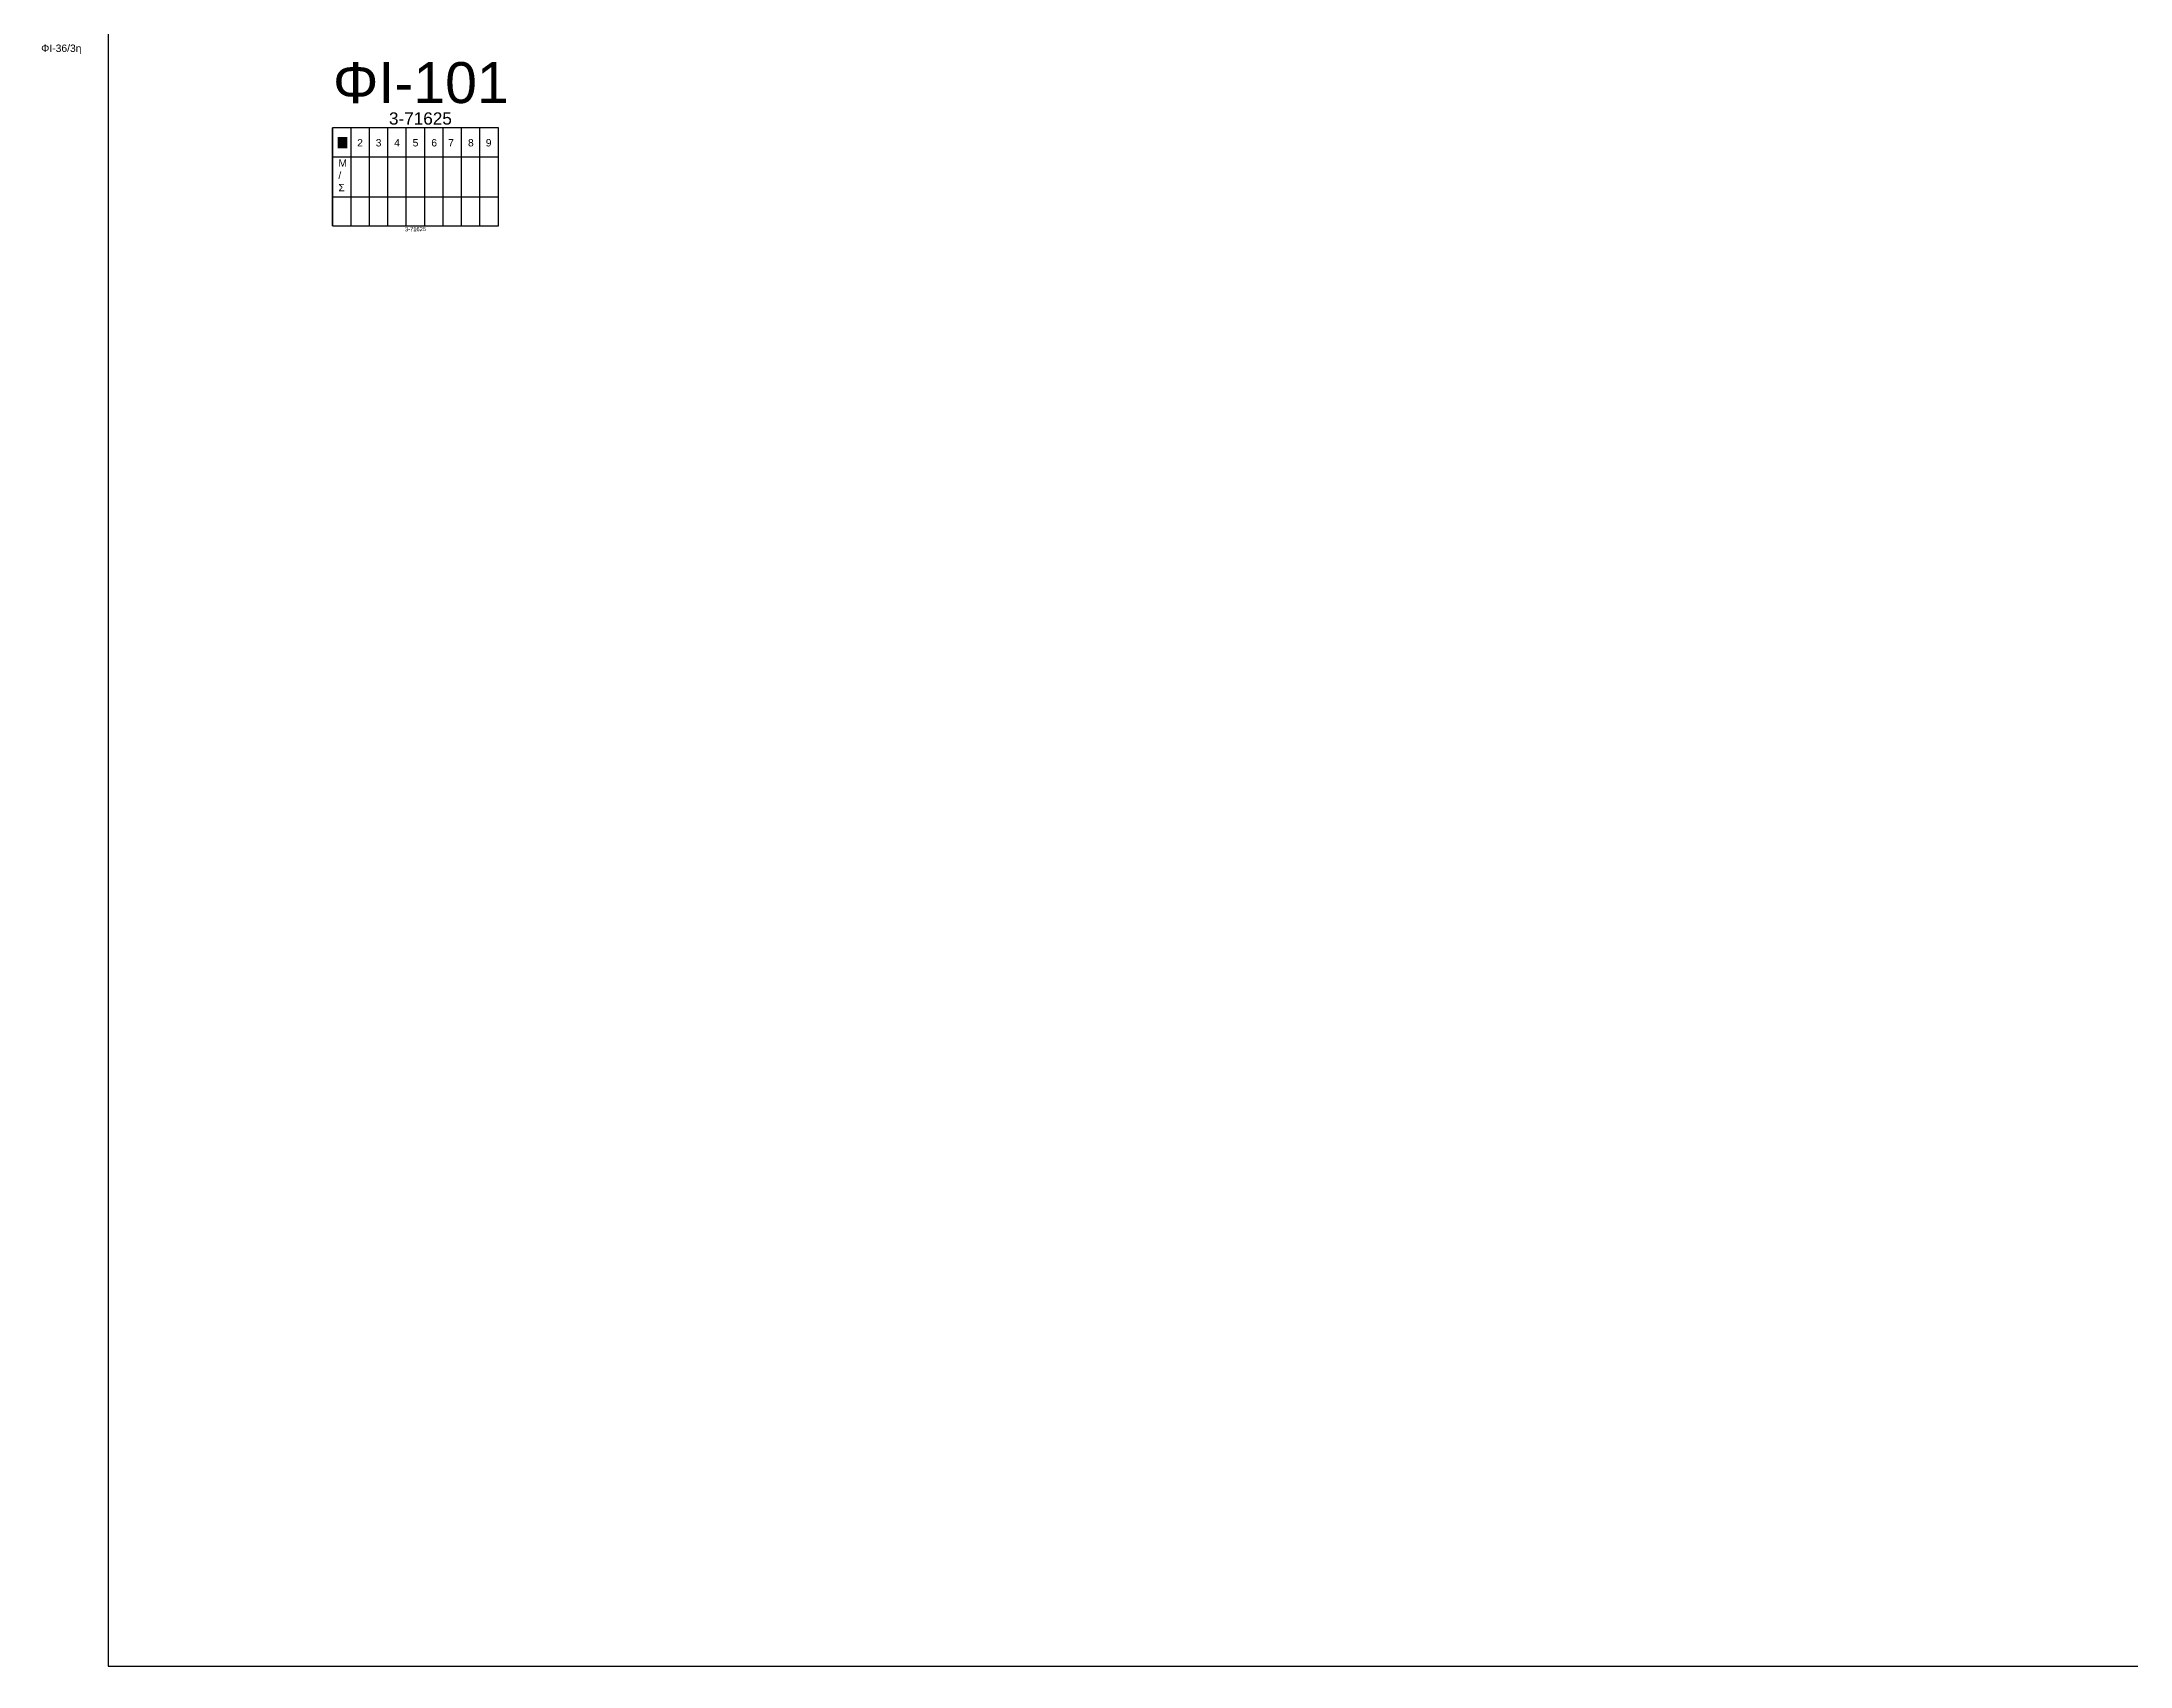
# Model space of a CAD drawing. Header units: millimetres. Extents: x 7453 to 9570, y 777 to 1872.
# Drawn here: x 7475 to 7986, y 779 to 1176 of the extents above; entities that cross this region are included whole.
import ezdxf
from ezdxf.enums import TextEntityAlignment as Align

# ---------------------------------------------------------------- set-up
doc = ezdxf.new("R2010")
doc.units = ezdxf.units.MM
doc.layers.add('Ασφαλειοκιβώτια Χ.Τ 9 αναχωρήσεων', color=7, linetype='Continuous')
doc.layers.add('Επιγραφές - Σχήματα', color=7, linetype='Continuous')
doc.styles.get("Standard").update_dxf_attribs({"font": 'ARIAL.TTF'})

# ---------------------------------------------------------------- blocks, each defined once
blk = doc.blocks.new('ΑΣΦΑΛΕΙΟΚΙΒΩΤΙΟ ΥΠΟΣΤΑΘΜΟΥ 9A ΑΝΑΧΩΡΗΣΕΩΝ')
at = {"layer": 'Ασφαλειοκιβώτια Χ.Τ 9 αναχωρήσεων', "ltscale": 40}
for p, q in [((0, 0), (0, 23.91)), ((4.5, 0), (4.5, 23.91)), ((9, 0), (9, 23.91)), ((13.5, 0), (13.5, 23.91)), ((18, 0), (18, 23.91)), ((22.5, 0), (22.5, 23.91)), ((27, 0), (27, 23.91)), ((31.5, 0), (31.5, 23.91)), ((36, 0), (36, 23.91)), ((0, 16.87), (40.5, 16.87)), ((0, 7.04), (40.5, 7.04))]:
    blk.add_line(p, q, dxfattribs=at)
at = {"layer": 'Ασφαλειοκιβώτια Χ.Τ 9 αναχωρήσεων'}
blk.add_lwpolyline([(40.5, 0), (40.5, 23.91), (0, 23.91), (0, 0)], close=True, dxfattribs=at)
for s, p in [('1', (1.71, 19.38)), ('2', (5.99, 19.38)), ('3', (10.53, 19.38)), ('4', (15.04, 19.38)), ('5', (19.55, 19.38)), ('6', (24.11, 19.38)), ('7', (28.24, 19.38)), ('8', (33.08, 19.38)), ('9', (37.43, 19.38))]:
    blk.add_text(s, height=1.8, dxfattribs=at).set_placement(p)
at = {"layer": 'Ασφαλειοκιβώτια Χ.Τ 9 αναχωρήσεων', "ltscale": 40}
for tag, height, rotation, p in [('ΟΝΟΜΑ', 2.5, 0.6514, (19.14, 25.35)), ('ΚΕΙΜΕΝΟ 1', 1, 90, (2.42, 3.84)), ('ΚΕΙΜΕΝΟ 2', 1, 90, (6.78, 3.84)), ('ΚΕΙΜΕΝΟ 3', 1, 90, (11.38, 3.84)), ('ΚΕΙΜΕΝΟ 4', 1, 90, (15.86, 3.84)), ('ΚΕΙΜΕΝΟ 5', 1, 90, (20.28, 3.84)), ('ΚΕΙΜΕΝΟ 6', 1, 90, (24.74, 3.84)), ('ΚΕΙΜΕΝΟ 7', 1, 90, (29.28, 3.84)), ('ΚΕΙΜΕΝΟ 8', 1, 90, (33.65, 3.84)), ('ΚΕΙΜΕΝΟ 9', 1, 90, (38.21, 3.84)), ('ΣΧ', 1, 0.6514, (20.24, -0.85))]:
    blk.add_attdef(tag, text='', height=height, rotation=rotation, dxfattribs=at).set_placement(p, align=Align.MIDDLE_CENTER)

msp = doc.modelspace()

# ---------------------------------------------------------------- hatches: boundary and pattern name
at = {"layer": 'Ασφαλειοκιβώτια Χ.Τ 9 αναχωρήσεων'}
for color in [27, 133, 30, 173, 85, 62, 5, 6]:
    msp.add_hatch(color=color, dxfattribs=at).paths.add_polyline_path([(7547.82, 1150.18), (7550.12, 1150.18), (7550.12, 1152.89), (7547.82, 1152.89)])

# ---------------------------------------------------------------- linework, layer by layer
at = {"layer": 'Επιγραφές - Σχήματα'}
msp.add_lwpolyline([(7491.72, 779.23), (9463.63, 779.23), (9463.63, 1862.62), (7491.72, 1862.62)], close=True, dxfattribs=at)

# ---------------------------------------------------------------- block references
at = {"layer": 'Ασφαλειοκιβώτια Χ.Τ 9 αναχωρήσεων'}
ref = msp.add_blockref('ΑΣΦΑΛΕΙΟΚΙΒΩΤΙΟ ΥΠΟΣΤΑΘΜΟΥ 9A ΑΝΑΧΩΡΗΣΕΩΝ', (7546.56, 1131.24), dxfattribs=at)
ref.add_attrib('ΣΧ', '3-71625', dxfattribs={"ltscale": 40, "height": 1, "rotation": 0.6514}).set_placement((7566.81, 1130.4), align=Align.MIDDLE_CENTER)

# ---------------------------------------------------------------- texts
at = {"layer": 'Ασφαλειοκιβώτια Χ.Τ 9 αναχωρήσεων', "insert": (7547.96, 1147.46), "char_height": 1.8, "width": 2.0273, "attachment_point": 1}
msp.add_mtext('Μ\\P/\\PΣ', dxfattribs=at)
at = {"layer": 'Επιγραφές - Σχήματα', "attachment_point": 1}
for s, insert, char_height, width in [('ΦΙ-36/3η', (7475.31, 1175.52), 1.8, 36.4294), ('ΦΙ-101', (7546.61, 1171.22), 10, 10.4588), ('3-71625', (7560.32, 1158.95), 3, 52.6289)]:
    msp.add_mtext(s, dxfattribs=dict(at, insert=insert, char_height=char_height, width=width))

doc.saveas('drawing.dxf')
